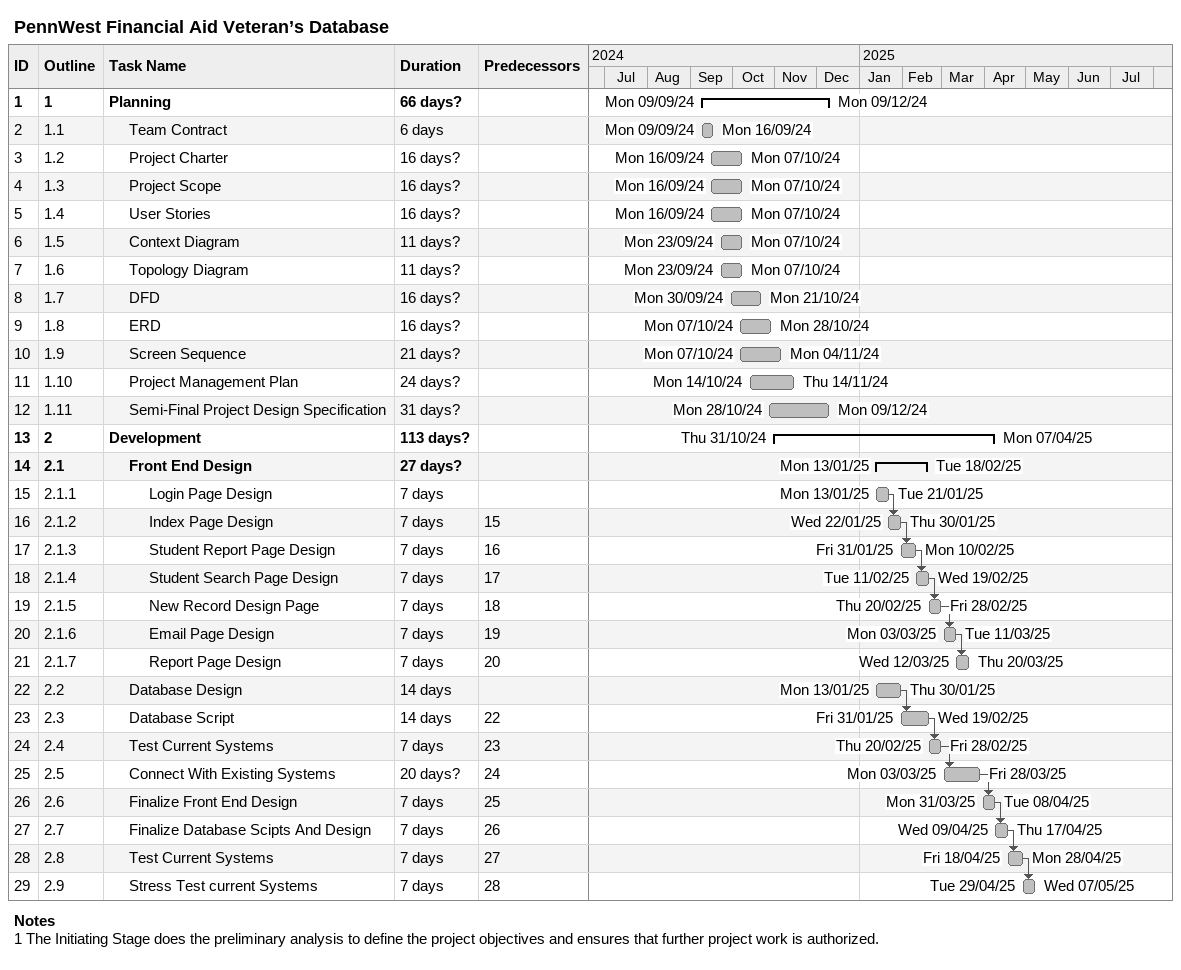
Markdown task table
PennWest Financial Aid Veteran’s Database

| ID | WBS | Task | Duration | Start | Finish | Predecessors |
|---|---|---|---|---|---|---|
| 1 | 1 | **Planning** | 66d? | 2024-09-09 | 2024-12-09 |  |
| 2 | 1.1 | Team Contract | 6d | 2024-09-09 | 2024-09-16 |  |
| 3 | 1.2 | Project Charter | 16d? | 2024-09-16 | 2024-10-07 |  |
| 4 | 1.3 | Project Scope | 16d? | 2024-09-16 | 2024-10-07 |  |
| 5 | 1.4 | User Stories | 16d? | 2024-09-16 | 2024-10-07 |  |
| 6 | 1.5 | Context Diagram | 11d? | 2024-09-23 | 2024-10-07 |  |
| 7 | 1.6 | Topology Diagram | 11d? | 2024-09-23 | 2024-10-07 |  |
| 8 | 1.7 | DFD | 16d? | 2024-09-30 | 2024-10-21 |  |
| 9 | 1.8 | ERD | 16d? | 2024-10-07 | 2024-10-28 |  |
| 10 | 1.9 | Screen Sequence | 21d? | 2024-10-07 | 2024-11-04 |  |
| 11 | 1.10 | Project Management Plan | 24d? | 2024-10-14 | 2024-11-14 |  |
| 12 | 1.11 | Semi-Final Project Design Specification | 31d? | 2024-10-28 | 2024-12-09 |  |
| 13 | 2 | **Development** | 113d? | 2024-10-31 | 2025-04-07 |  |
| 14 | 2.1 | **Front End Design** | 27d? | 2025-01-13 | 2025-02-18 |  |
| 15 | 2.1.1 | Login Page Design | 7d | 2025-01-13 | 2025-01-21 |  |
| 16 | 2.1.2 | Index Page Design | 7d | 2025-01-22 | 2025-01-30 | 15 |
| 17 | 2.1.3 | Student Report Page Design | 7d | 2025-01-31 | 2025-02-10 | 16 |
| 18 | 2.1.4 | Student Search Page Design | 7d | 2025-02-11 | 2025-02-19 | 17 |
| 19 | 2.1.5 | New Record Design Page | 7d | 2025-02-20 | 2025-02-28 | 18 |
| 20 | 2.1.6 | Email Page Design | 7d | 2025-03-03 | 2025-03-11 | 19 |
| 21 | 2.1.7 | Report Page Design | 7d | 2025-03-12 | 2025-03-20 | 20 |
| 22 | 2.2 | Database Design | 14d | 2025-01-13 | 2025-01-30 |  |
| 23 | 2.3 | Database Script | 14d | 2025-01-31 | 2025-02-19 | 22 |
| 24 | 2.4 | Test Current Systems | 7d | 2025-02-20 | 2025-02-28 | 23 |
| 25 | 2.5 | Connect With Existing Systems | 20d? | 2025-03-03 | 2025-03-28 | 24 |
| 26 | 2.6 | Finalize Front End Design | 7d | 2025-03-31 | 2025-04-08 | 25 |
| 27 | 2.7 | Finalize Database Scipts And Design | 7d | 2025-04-09 | 2025-04-17 | 26 |
| 28 | 2.8 | Test Current Systems | 7d | 2025-04-18 | 2025-04-28 | 27 |
| 29 | 2.9 | Stress Test current Systems | 7d | 2025-04-29 | 2025-05-07 | 28 |

Notes
- 1: The Initiating Stage does the preliminary analysis to define the project objectives and ensures that further project work is authorized.
